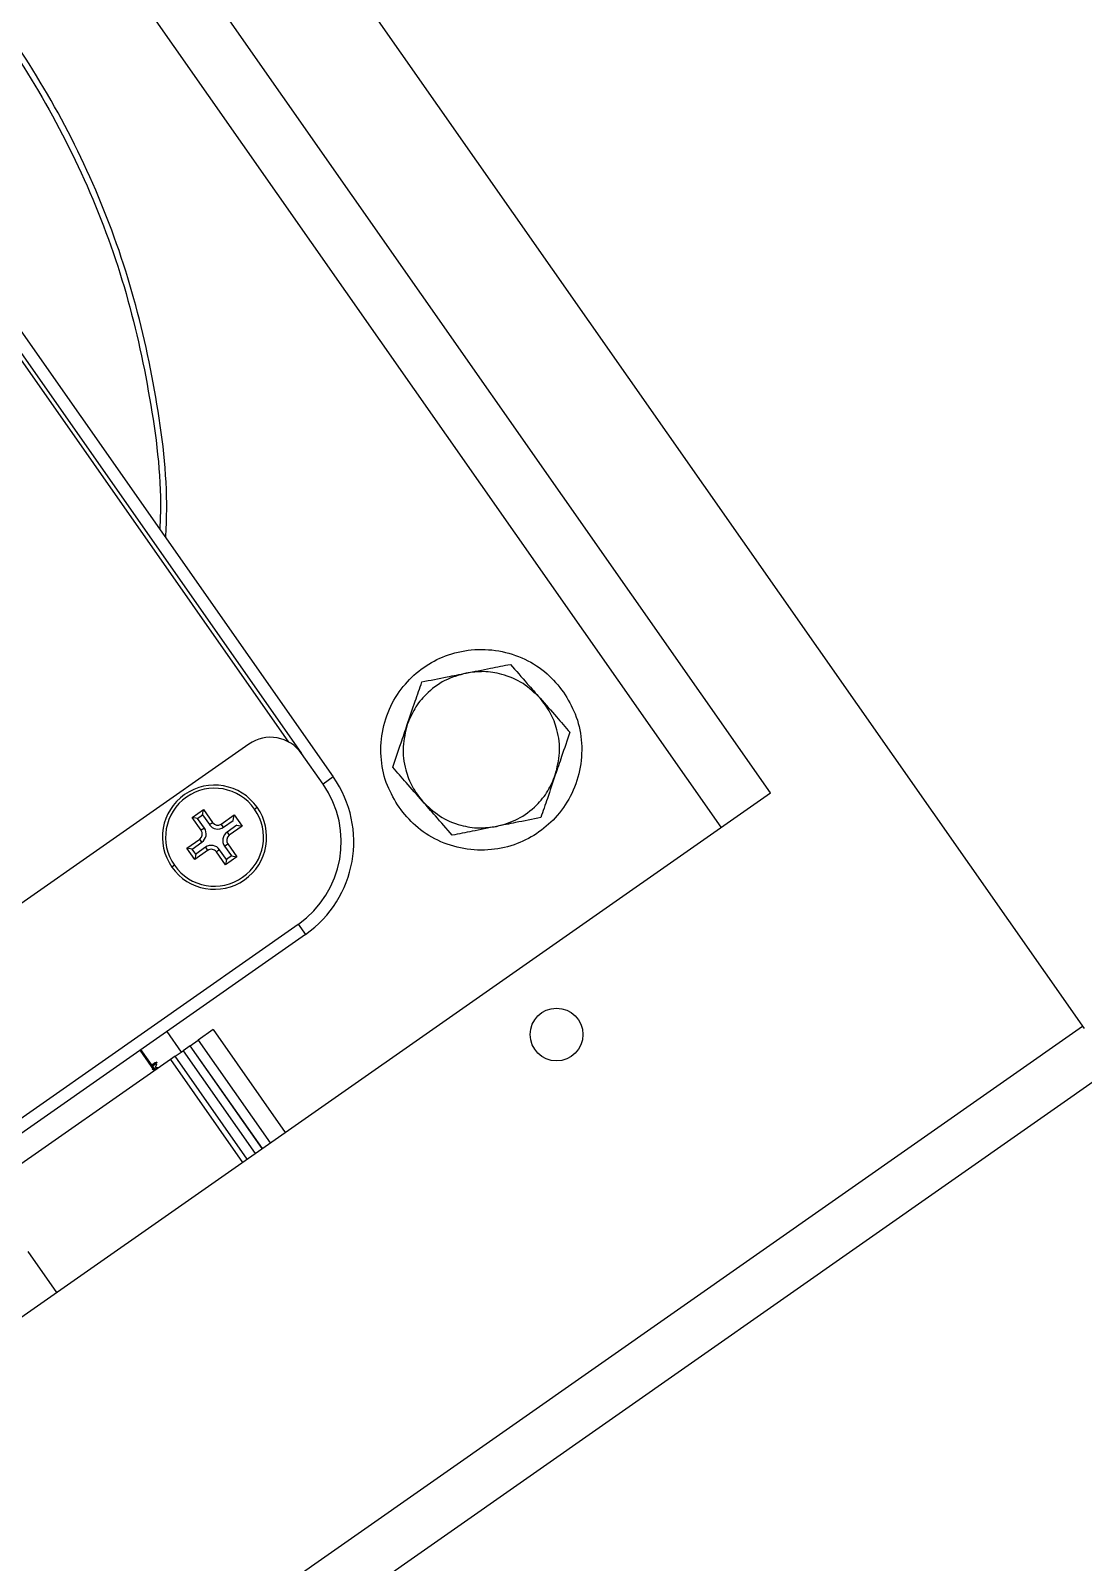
# Model space of a CAD drawing. Header units: millimetres. Extents: x 152904052 to 153933663, y 538271515 to 539240469.
# Drawn here: x 153459116.9 to 153459200.7, y 538574072.4 to 538574194.4 of the extents above; entities that cross this region are included whole.
import ezdxf

# ---------------------------------------------------------------- set-up
doc = ezdxf.new("R2010")
doc.units = ezdxf.units.MM
doc.layers.add('POWR', color=5, linetype='Continuous')

msp = doc.modelspace()

# ---------------------------------------------------------------- linework, layer by layer
at = {"layer": 'POWR', "color": 7}
for p, q in [((153458327.77, 538573498.9), (153460123.35, 538574756.18)), ((153459014.04, 538574381.68), (153459200.8, 538574114.96)), ((153459175.82, 538574133.73), (153459055.37, 538574305.75)), ((153459171.88, 538574130.98), (153459051.43, 538574303)), ((153459108.3, 538574181.68), (153459141, 538574134.99)), ((153459137.46, 538574137.77), (153459107.24, 538574180.93)), ((153459107.49, 538574181.1), (153459138.46, 538574136.87)), ((153459134.28, 538574137.61), (153459079.4, 538574099.18)), ((153459140.18, 538574134.41), (153459138.46, 538574136.87)), ((153459141, 538574134.99), (153459140.18, 538574134.41)), ((153458864.09, 538573915.45), (153459175.82, 538574133.73)), ((153459129.77, 538574131.76), (153459130.67, 538574132.39)), ((153459130.48, 538574130.74), (153459129.77, 538574131.76)), ((153459130.19, 538574131.69), (153459129.77, 538574131.76)), ((153459130.19, 538574131.69), (153459130.59, 538574131.96)), ((153459130.74, 538574130.91), (153459130.19, 538574131.69)), ((153459130.59, 538574131.96), (153459130.67, 538574132.39)), ((153459130.59, 538574131.96), (153459131.13, 538574131.19)), ((153459130.67, 538574132.39), (153459131.39, 538574131.37)), ((153459132.08, 538574131.24), (153459133.11, 538574131.96)), ((153459132.26, 538574130.99), (153459133.03, 538574131.53)), ((153459133.03, 538574131.53), (153459133.11, 538574131.96)), ((153459133.11, 538574131.96), (153459133.74, 538574131.06)), ((153459134.73, 538574132.43), (153459134.94, 538574132.57)), ((153459130.74, 538574130.91), (153459130.48, 538574130.74)), ((153459131.13, 538574131.19), (153459131.39, 538574131.37)), ((153459132.26, 538574130.99), (153459132.08, 538574131.24)), ((153459133.31, 538574131.14), (153459132.54, 538574130.6)), ((153459132.54, 538574130.6), (153459132.71, 538574130.34)), ((153459133.74, 538574131.06), (153459132.71, 538574130.34)), ((153459133.31, 538574131.14), (153459133.74, 538574131.06)), ((153459129.34, 538574129.32), (153459130.36, 538574130.04)), ((153459129.97, 538574128.42), (153459129.34, 538574129.32)), ((153459129.77, 538574129.25), (153459129.34, 538574129.32)), ((153459129.77, 538574129.25), (153459130.54, 538574129.79)), ((153459130.04, 538574128.85), (153459129.77, 538574129.25)), ((153459130.99, 538574129.14), (153459129.97, 538574128.42)), ((153459130.82, 538574129.39), (153459130.04, 538574128.85)), ((153459130.54, 538574129.79), (153459130.36, 538574130.04)), ((153459130.82, 538574129.39), (153459130.99, 538574129.14)), ((153459131.94, 538574129.19), (153459131.69, 538574129.02)), ((153459132.41, 538574127.99), (153459131.69, 538574129.02)), ((153459132.48, 538574128.42), (153459131.94, 538574129.19)), ((153459132.34, 538574129.47), (153459132.59, 538574129.65)), ((153459132.34, 538574129.47), (153459132.88, 538574128.7)), ((153459132.59, 538574129.65), (153459133.31, 538574128.62)), ((153459128.34, 538574127.96), (153459128.14, 538574127.81)), ((153459130.04, 538574128.85), (153459129.97, 538574128.42)), ((153459133.31, 538574128.62), (153459132.41, 538574127.99)), ((153459132.48, 538574128.42), (153459132.41, 538574127.99)), ((153459132.88, 538574128.7), (153459132.48, 538574128.42)), ((153459132.88, 538574128.7), (153459133.31, 538574128.62)), ((153459109.13, 538574102.91), (153459138.21, 538574123.27)), ((153459138.21, 538574123.27), (153459138.79, 538574122.45)), ((153459138.79, 538574122.45), (153459109.71, 538574102.09)), ((153458354.91, 538573522.91), (153459200.68, 538574115.13)), ((153459127.73, 538574114.71), (153459128.88, 538574113.07)), ((153459131.43, 538574114.86), (153459130.24, 538574114.02)), ((153459131.43, 538574114.86), (153459137.17, 538574106.67)), ((153459126.76, 538574111.59), (153459125.61, 538574113.23)), ((153459126.83, 538574111.64), (153459125.68, 538574113.27)), ((153459128.41, 538574112.74), (153459129.04, 538574113.18)), ((153459129.61, 538574113.58), (153459129.04, 538574113.18)), ((153459129.04, 538574113.18), (153459134.77, 538574104.99)), ((153459129.61, 538574113.58), (153459130.24, 538574114.02)), ((153459135.35, 538574105.39), (153459129.61, 538574113.58)), ((153459129.61, 538574113.58), (153459129.61, 538574113.58)), ((153459135.34, 538574105.39), (153459129.61, 538574113.58)), ((153459130.24, 538574114.02), (153459135.97, 538574105.83)), ((153459128.02, 538574112.47), (153459114.52, 538574103.02)), ((153459126.79, 538574112.22), (153459126.56, 538574112.02)), ((153459126.79, 538574112.22), (153459126.97, 538574112.29)), ((153459128.41, 538574112.74), (153459128.02, 538574112.47)), ((153459128.02, 538574112.47), (153459133.76, 538574104.28)), ((153459134.15, 538574104.55), (153459128.41, 538574112.74)), ((153459128.41, 538574112.74), (153459128.41, 538574112.74)), ((153459134.14, 538574104.55), (153459128.41, 538574112.74)), ((153459127.07, 538574111.81), (153459126.88, 538574111.81)), ((153459116.66, 538574097.19), (153459118.95, 538574093.91))]:
    msp.add_line(p, q, dxfattribs=at)
msp.add_circle((153459158.78, 538574114.47), 2.1, dxfattribs=at)
for centre, radius, start, end in [((153459136, 538574135.15), 3, 35, 125), ((153459131.54, 538574130.19), 4.15, 35, 215), ((153459131.54, 538574130.19), 3.9, 35, 215), ((153459133.63, 538574129.82), 8, 305, 35), ((153459133.63, 538574129.82), 9, 305, 35), ((153459131.54, 538574130.19), 4.15, 215, 35), ((153459131.54, 538574130.19), 3.9, 215, 35), ((153459130.07, 538574130.45), 0.5, 305, 35), ((153459130.07, 538574130.45), 0.807, 305, 35), ((153459131.79, 538574131.65), 0.807, 215, 305), ((153459131.79, 538574131.65), 0.5, 215, 305), ((153459133, 538574129.93), 0.807, 125, 215), ((153459133, 538574129.93), 0.5, 125, 215), ((153459131.28, 538574128.73), 0.807, 35, 125), ((153459131.28, 538574128.73), 0.5, 35, 125)]:
    msp.add_arc(centre, radius, start, end, dxfattribs=at)
for points, knots in [([(153459127.66, 538574154.04), (153459127.69, 538574154.76), (153459127.85, 538574158.51), (153459126.99, 538574165.31), (153459125.01, 538574174.25), (153459121.8, 538574182.85), (153459117.56, 538574190.9), (153459112.41, 538574198.22), (153459106.51, 538574204.66), (153459100.48, 538574209.95), (153459096.2, 538574212.68), (153459094.29, 538574213.9)], [0, 0, 0, 0, 0.030131, 0.157165, 0.285275, 0.413386, 0.54042, 0.665356, 0.787271, 0.905377, 1, 1, 1, 1]), ([(153459095.08, 538574212.77), (153459096.62, 538574211.78), (153459100.51, 538574209.29), (153459106.16, 538574204.3), (153459112.02, 538574197.91), (153459117.13, 538574190.64), (153459121.34, 538574182.65), (153459124.54, 538574174.11), (153459126.49, 538574165.23), (153459127.34, 538574158.7), (153459127.2, 538574155.21), (153459127.18, 538574154.72)], [0, 0, 0, 0, 0.078951, 0.200388, 0.325741, 0.454201, 0.584818, 0.716542, 0.848265, 0.978883, 1, 1, 1, 1]), ([(153459146.24, 538574132.57), (153459145.9, 538574133.13), (153459145.2, 538574134.3), (153459144.73, 538574136.38), (153459144.81, 538574138.56), (153459145.48, 538574140.65), (153459146.64, 538574142.41), (153459148.15, 538574143.78), (153459149.95, 538574144.73), (153459152.01, 538574145.21), (153459154.2, 538574145.13), (153459156.27, 538574144.46), (153459158.06, 538574143.32), (153459158.93, 538574142.26), (153459159.34, 538574141.74)], [0, 0, 0, 0, 0.0785035, 0.1626766, 0.25, 0.3373234, 0.4214965, 0.5, 0.5785035, 0.6626766, 0.75, 0.8373234, 0.9214965, 1, 1, 1, 1]), ([(153459151.58, 538574143.26), (153459152.23, 538574143.39), (153459153.42, 538574143.63), (153459154.57, 538574143.86), (153459155.1, 538574143.96)], [0, 0, 0, 0, 0.5429, 1, 1, 1, 1]), ([(153459155.1, 538574143.96), (153459155.55, 538574143.45), (153459156.33, 538574142.56), (153459157.13, 538574141.65), (153459157.47, 538574141.26)], [0, 0, 0, 0, 0.574451, 1, 1, 1, 1]), ([(153459151.58, 538574143.26), (153459151, 538574143.1), (153459149.82, 538574142.76), (153459148.44, 538574141.71), (153459147.44, 538574140.48), (153459147.07, 538574139.59), (153459146.89, 538574139.16)], [0, 0, 0, 0, 0.275731, 0.561042, 0.784269, 1, 1, 1, 1]), ([(153459146.89, 538574139.16), (153459147.11, 538574139.79), (153459147.5, 538574140.94), (153459147.88, 538574142.05), (153459148.05, 538574142.56)], [0, 0, 0, 0, 0.5429, 1, 1, 1, 1]), ([(153459148.05, 538574142.56), (153459148.72, 538574142.7), (153459149.87, 538574142.92), (153459151.07, 538574143.16), (153459151.58, 538574143.26)], [0, 0, 0, 0, 0.574451, 1, 1, 1, 1]), ([(153459157.47, 538574141.26), (153459157.04, 538574141.68), (153459156.16, 538574142.53), (153459154.56, 538574143.19), (153459152.99, 538574143.45), (153459152.04, 538574143.32), (153459151.58, 538574143.26)], [0, 0, 0, 0, 0.275731, 0.561042, 0.784269, 1, 1, 1, 1]), ([(153459159.34, 538574141.74), (153459159.68, 538574141.18), (153459160.38, 538574140.01), (153459160.84, 538574137.93), (153459160.77, 538574135.75), (153459160.09, 538574133.66), (153459158.93, 538574131.9), (153459157.42, 538574130.54), (153459155.63, 538574129.58), (153459153.57, 538574129.1), (153459151.38, 538574129.18), (153459149.3, 538574129.85), (153459147.51, 538574131), (153459146.65, 538574132.06), (153459146.24, 538574132.57)], [0, 0, 0, 0, 0.0785035, 0.1626766, 0.25, 0.3373234, 0.4214965, 0.5, 0.5785035, 0.6626766, 0.75, 0.8373234, 0.9214965, 1, 1, 1, 1]), ([(153459158.68, 538574135.15), (153459158.83, 538574135.74), (153459159.13, 538574136.92), (153459158.9, 538574138.64), (153459158.34, 538574140.13), (153459157.76, 538574140.89), (153459157.47, 538574141.26)], [0, 0, 0, 0, 0.2757314, 0.5610422, 0.7842685, 1, 1, 1, 1]), ([(153459157.47, 538574141.26), (153459157.91, 538574140.76), (153459158.71, 538574139.85), (153459159.49, 538574138.96), (153459159.84, 538574138.55)], [0, 0, 0, 0, 0.5429, 1, 1, 1, 1]), ([(153459145.74, 538574135.76), (153459145.95, 538574136.4), (153459146.33, 538574137.52), (153459146.73, 538574138.67), (153459146.89, 538574139.16)], [0, 0, 0, 0, 0.574451, 1, 1, 1, 1]), ([(153459146.89, 538574139.16), (153459146.75, 538574138.58), (153459146.45, 538574137.39), (153459146.67, 538574135.67), (153459147.24, 538574134.18), (153459147.82, 538574133.42), (153459148.1, 538574133.05)], [0, 0, 0, 0, 0.275731, 0.561042, 0.784269, 1, 1, 1, 1]), ([(153459159.84, 538574138.55), (153459159.62, 538574137.91), (153459159.24, 538574136.79), (153459158.85, 538574135.64), (153459158.68, 538574135.15)], [0, 0, 0, 0, 0.574451, 1, 1, 1, 1]), ([(153459148.1, 538574133.05), (153459147.67, 538574133.55), (153459146.87, 538574134.47), (153459146.09, 538574135.35), (153459145.74, 538574135.76)], [0, 0, 0, 0, 0.5429, 1, 1, 1, 1]), ([(153459154, 538574131.05), (153459154.58, 538574131.21), (153459155.76, 538574131.55), (153459157.13, 538574132.61), (153459158.14, 538574133.83), (153459158.5, 538574134.72), (153459158.68, 538574135.15)], [0, 0, 0, 0, 0.275731, 0.561042, 0.784269, 1, 1, 1, 1]), ([(153459158.68, 538574135.15), (153459158.47, 538574134.52), (153459158.08, 538574133.37), (153459157.7, 538574132.26), (153459157.53, 538574131.75)], [0, 0, 0, 0, 0.5429, 1, 1, 1, 1]), ([(153459148.1, 538574133.05), (153459148.54, 538574132.63), (153459149.42, 538574131.78), (153459151.02, 538574131.12), (153459152.59, 538574130.86), (153459153.53, 538574130.99), (153459154, 538574131.05)], [0, 0, 0, 0, 0.275731, 0.561042, 0.784269, 1, 1, 1, 1]), ([(153459150.47, 538574130.35), (153459150.03, 538574130.86), (153459149.25, 538574131.75), (153459148.45, 538574132.66), (153459148.1, 538574133.05)], [0, 0, 0, 0, 0.574451, 1, 1, 1, 1]), ([(153459157.53, 538574131.75), (153459156.86, 538574131.62), (153459155.7, 538574131.39), (153459154.51, 538574131.15), (153459154, 538574131.05)], [0, 0, 0, 0, 0.574451, 1, 1, 1, 1]), ([(153459154, 538574131.05), (153459153.35, 538574130.92), (153459152.16, 538574130.68), (153459151, 538574130.45), (153459150.47, 538574130.35)], [0, 0, 0, 0, 0.5429, 1, 1, 1, 1]), ([(153459126.54, 538574112.05), (153459126.55, 538574112.05), (153459126.58, 538574112.07), (153459126.66, 538574112.13), (153459126.73, 538574112.18), (153459126.79, 538574112.22)], [0, 0, 0, 0, 0.063595, 0.275437, 1, 1, 1, 1]), ([(153459126.95, 538574112.26), (153459126.95, 538574112.25), (153459126.94, 538574112.22), (153459126.8, 538574112.09), (153459126.63, 538574111.95), (153459126.62, 538574111.94)], [0, 0, 0, 0, 0.347668, 0.949092, 1, 1, 1, 1]), ([(153459126.84, 538574111.87), (153459126.86, 538574111.94), (153459126.91, 538574112.08), (153459126.96, 538574112.21), (153459126.98, 538574112.28)], [0, 0, 0, 0, 0.499894, 1, 1, 1, 1]), ([(153459126.56, 538574111.66), (153459126.65, 538574111.71), (153459126.82, 538574111.8), (153459126.91, 538574111.82), (153459126.89, 538574111.79), (153459126.88, 538574111.78)], [0, 0, 0, 0, 0.402272, 0.802406, 1, 1, 1, 1])]:
    msp.add_open_spline(points, degree=3, knots=knots, dxfattribs=at)

doc.saveas('drawing.dxf')
